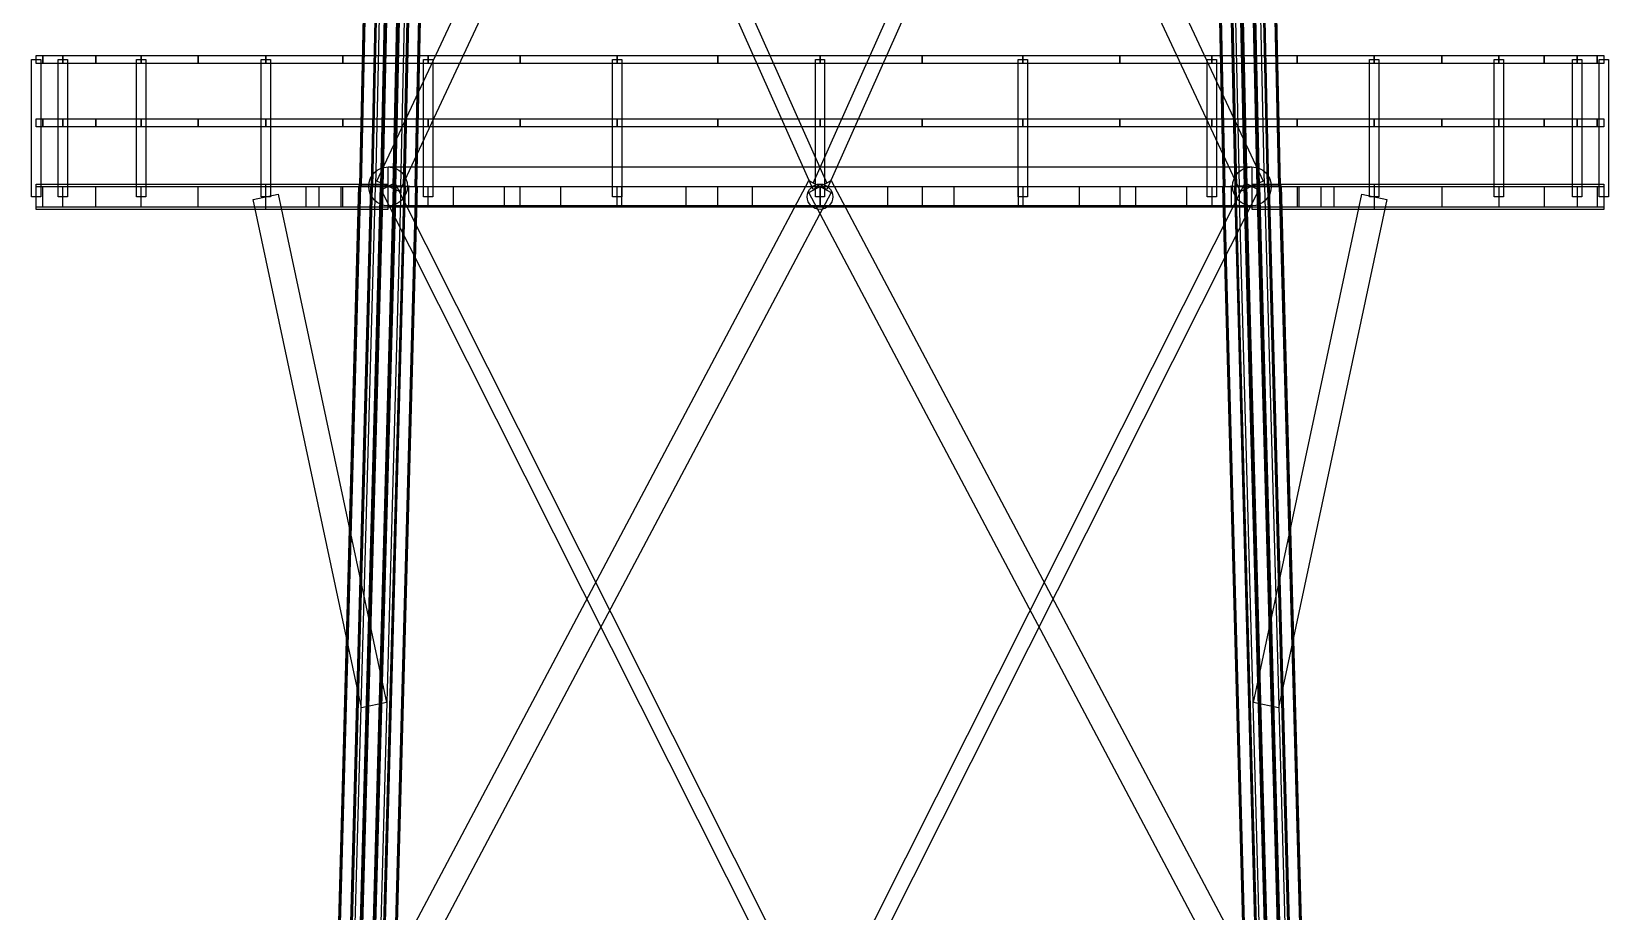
# Model space of a CAD drawing. Header units: millimetres. Extents: x -48000 to 1060615, y -2000 to 333000.
# Drawn here: x -6840 to 6840, y 224712 to 232342 of the extents above; entities that cross this region are included whole.
import ezdxf

# ---------------------------------------------------------------- set-up
doc = ezdxf.new("R2010")
doc.units = ezdxf.units.MM
doc.layers.add('D-STR-DECK', color=7, linetype='Continuous', lineweight=25)
doc.layers.add('D-STR-STRC', color=7, linetype='Continuous', lineweight=25)

msp = doc.modelspace()

# ---------------------------------------------------------------- linework, layer by layer
at = {"layer": 'D-STR-DECK'}
for points in [[(-6840, 230910), (-6840, 232100), (-6760, 232100), (-6760, 230910)], [(-6741.83, 232065), (-6800, 232065), (-6800, 232135), (-6741.83, 232135)], [(-6800, 232135), (-6741.83, 232135), (-6741.83, 232065), (-6800, 232065)], [(-6568.3, 232065), (-6741.83, 232065), (-6741.83, 232135), (-6568.3, 232135)], [(-6741.83, 232135), (-6568.3, 232135), (-6568.3, 232065), (-6741.83, 232065)], [(-6608.3, 230910), (-6608.3, 232100), (-6528.3, 232100), (-6528.3, 230910)], [(-6608.3, 230910), (-6608.3, 232100), (-6528.3, 232100), (-6528.3, 230910)], [(-6282.38, 232065), (-6568.3, 232065), (-6568.3, 232135), (-6282.38, 232135)], [(-6568.3, 232135), (-6282.38, 232135), (-6282.38, 232065), (-6568.3, 232065)], [(-5888.97, 232065), (-6282.38, 232065), (-6282.38, 232135), (-5888.97, 232135)], [(-6282.38, 232135), (-5888.97, 232135), (-5888.97, 232065), (-6282.38, 232065)], [(-5928.97, 230910), (-5928.97, 232100), (-5848.97, 232100), (-5848.97, 230910)], [(-5928.97, 230910), (-5928.97, 232100), (-5848.97, 232100), (-5848.97, 230910)], [(-5394.8, 232065), (-5888.97, 232065), (-5888.97, 232135), (-5394.8, 232135)], [(-5888.97, 232135), (-5394.8, 232135), (-5394.8, 232065), (-5888.97, 232065)], [(-4808.33, 232065), (-5394.8, 232065), (-5394.8, 232135), (-4808.33, 232135)], [(-5394.8, 232135), (-4808.33, 232135), (-4808.33, 232065), (-5394.8, 232065)], [(-4848.33, 230910), (-4848.33, 232100), (-4768.33, 232100), (-4768.33, 230910)], [(-4848.33, 230910), (-4848.33, 232100), (-4768.33, 232100), (-4768.33, 230910)], [(-4139.58, 232065), (-4808.33, 232065), (-4808.33, 232135), (-4139.58, 232135)], [(-4808.33, 232135), (-4139.58, 232135), (-4139.58, 232065), (-4808.33, 232065)], [(-3400, 232065), (-4139.58, 232065), (-4139.58, 232135), (-3400, 232135)], [(-4139.58, 232135), (-3400, 232135), (-3400, 232065), (-4139.58, 232065)], [(-3440, 230910), (-3440, 232100), (-3360, 232100), (-3360, 230910)], [(-3440, 230910), (-3440, 232100), (-3360, 232100), (-3360, 230910)], [(-2602.25, 232065), (-3400, 232065), (-3400, 232135), (-2602.25, 232135)], [(-3400, 232135), (-2602.25, 232135), (-2602.25, 232065), (-3400, 232065)], [(-1759.97, 232065), (-2602.25, 232065), (-2602.25, 232135), (-1759.97, 232135)], [(-2602.25, 232135), (-1759.97, 232135), (-1759.97, 232065), (-2602.25, 232065)], [(-1799.97, 230910), (-1799.97, 232100), (-1719.97, 232100), (-1719.97, 230910)], [(-1799.97, 230910), (-1799.97, 232100), (-1719.97, 232100), (-1719.97, 230910)], [(-887.58, 232065), (-1759.97, 232065), (-1759.97, 232135), (-887.58, 232135)], [(-1759.97, 232135), (-887.58, 232135), (-887.58, 232065), (-1759.97, 232065)], [(0, 232065), (-887.58, 232065), (-887.58, 232135), (0, 232135)], [(-887.58, 232135), (0, 232135), (0, 232065), (-887.58, 232065)], [(-40, 230910), (-40, 232100), (40, 232100), (40, 230910)], [(-40, 230910), (-40, 232100), (40, 232100), (40, 230910)], [(887.58, 232065), (0, 232065), (0, 232135), (887.58, 232135)], [(0, 232135), (887.58, 232135), (887.58, 232065), (0, 232065)], [(1759.97, 232065), (887.58, 232065), (887.58, 232135), (1759.97, 232135)], [(887.58, 232135), (1759.97, 232135), (1759.97, 232065), (887.58, 232065)], [(1719.97, 230910), (1719.97, 232100), (1799.97, 232100), (1799.97, 230910)], [(1719.97, 230910), (1719.97, 232100), (1799.97, 232100), (1799.97, 230910)], [(2602.25, 232065), (1759.97, 232065), (1759.97, 232135), (2602.25, 232135)], [(1759.97, 232135), (2602.25, 232135), (2602.25, 232065), (1759.97, 232065)], [(3400, 232065), (2602.25, 232065), (2602.25, 232135), (3400, 232135)], [(2602.25, 232135), (3400, 232135), (3400, 232065), (2602.25, 232065)], [(3360, 230910), (3360, 232100), (3440, 232100), (3440, 230910)], [(3360, 230910), (3360, 232100), (3440, 232100), (3440, 230910)], [(4139.58, 232065), (3400, 232065), (3400, 232135), (4139.58, 232135)], [(3400, 232135), (4139.58, 232135), (4139.58, 232065), (3400, 232065)], [(4808.33, 232065), (4139.58, 232065), (4139.58, 232135), (4808.33, 232135)], [(4139.58, 232135), (4808.33, 232135), (4808.33, 232065), (4139.58, 232065)], [(4768.33, 230910), (4768.33, 232100), (4848.33, 232100), (4848.33, 230910)], [(4768.33, 230910), (4768.33, 232100), (4848.33, 232100), (4848.33, 230910)], [(5394.8, 232065), (4808.33, 232065), (4808.33, 232135), (5394.8, 232135)], [(4808.33, 232135), (5394.8, 232135), (5394.8, 232065), (4808.33, 232065)], [(5888.97, 232065), (5394.8, 232065), (5394.8, 232135), (5888.97, 232135)], [(5394.8, 232135), (5888.97, 232135), (5888.97, 232065), (5394.8, 232065)], [(5848.97, 230910), (5848.97, 232100), (5928.97, 232100), (5928.97, 230910)], [(5848.97, 230910), (5848.97, 232100), (5928.97, 232100), (5928.97, 230910)], [(6282.38, 232065), (5888.97, 232065), (5888.97, 232135), (6282.38, 232135)], [(5888.97, 232135), (6282.38, 232135), (6282.38, 232065), (5888.97, 232065)], [(6568.3, 232065), (6282.38, 232065), (6282.38, 232135), (6568.3, 232135)], [(6282.38, 232135), (6568.3, 232135), (6568.3, 232065), (6282.38, 232065)], [(6528.3, 230910), (6528.3, 232100), (6608.3, 232100), (6608.3, 230910)], [(6528.3, 230910), (6528.3, 232100), (6608.3, 232100), (6608.3, 230910)], [(6741.83, 232065), (6568.3, 232065), (6568.3, 232135), (6741.83, 232135)], [(6568.3, 232135), (6741.83, 232135), (6741.83, 232065), (6568.3, 232065)], [(6800, 232065), (6741.83, 232065), (6741.83, 232135), (6800, 232135)], [(6741.83, 232135), (6800, 232135), (6800, 232065), (6741.83, 232065)], [(6760, 230910), (6760, 232100), (6840, 232100), (6840, 230910)], [(-6741.83, 231515), (-6800, 231515), (-6800, 231585), (-6741.83, 231585)], [(-6800, 231585), (-6741.83, 231585), (-6741.83, 231515), (-6800, 231515)], [(-6568.3, 231515), (-6741.83, 231515), (-6741.83, 231585), (-6568.3, 231585)], [(-6741.83, 231585), (-6568.3, 231585), (-6568.3, 231515), (-6741.83, 231515)], [(-6282.38, 231515), (-6568.3, 231515), (-6568.3, 231585), (-6282.38, 231585)], [(-6568.3, 231585), (-6282.38, 231585), (-6282.38, 231515), (-6568.3, 231515)], [(-5888.97, 231515), (-6282.38, 231515), (-6282.38, 231585), (-5888.97, 231585)], [(-6282.38, 231585), (-5888.97, 231585), (-5888.97, 231515), (-6282.38, 231515)], [(-5394.8, 231515), (-5888.97, 231515), (-5888.97, 231585), (-5394.8, 231585)], [(-5888.97, 231585), (-5394.8, 231585), (-5394.8, 231515), (-5888.97, 231515)], [(-4808.33, 231515), (-5394.8, 231515), (-5394.8, 231585), (-4808.33, 231585)], [(-5394.8, 231585), (-4808.33, 231585), (-4808.33, 231515), (-5394.8, 231515)], [(-4139.58, 231515), (-4808.33, 231515), (-4808.33, 231585), (-4139.58, 231585)], [(-4808.33, 231585), (-4139.58, 231585), (-4139.58, 231515), (-4808.33, 231515)], [(-3400, 231515), (-4139.58, 231515), (-4139.58, 231585), (-3400, 231585)], [(-4139.58, 231585), (-3400, 231585), (-3400, 231515), (-4139.58, 231515)], [(-2602.25, 231515), (-3400, 231515), (-3400, 231585), (-2602.25, 231585)], [(-3400, 231585), (-2602.25, 231585), (-2602.25, 231515), (-3400, 231515)], [(-1759.97, 231515), (-2602.25, 231515), (-2602.25, 231585), (-1759.97, 231585)], [(-2602.25, 231585), (-1759.97, 231585), (-1759.97, 231515), (-2602.25, 231515)], [(-887.58, 231515), (-1759.97, 231515), (-1759.97, 231585), (-887.58, 231585)], [(-1759.97, 231585), (-887.58, 231585), (-887.58, 231515), (-1759.97, 231515)], [(0, 231515), (-887.58, 231515), (-887.58, 231585), (0, 231585)], [(-887.58, 231585), (0, 231585), (0, 231515), (-887.58, 231515)], [(887.58, 231515), (0, 231515), (0, 231585), (887.58, 231585)], [(0, 231585), (887.58, 231585), (887.58, 231515), (0, 231515)], [(1759.97, 231515), (887.58, 231515), (887.58, 231585), (1759.97, 231585)], [(887.58, 231585), (1759.97, 231585), (1759.97, 231515), (887.58, 231515)], [(2602.25, 231515), (1759.97, 231515), (1759.97, 231585), (2602.25, 231585)], [(1759.97, 231585), (2602.25, 231585), (2602.25, 231515), (1759.97, 231515)], [(3400, 231515), (2602.25, 231515), (2602.25, 231585), (3400, 231585)], [(2602.25, 231585), (3400, 231585), (3400, 231515), (2602.25, 231515)], [(4139.58, 231515), (3400, 231515), (3400, 231585), (4139.58, 231585)], [(3400, 231585), (4139.58, 231585), (4139.58, 231515), (3400, 231515)], [(4808.33, 231515), (4139.58, 231515), (4139.58, 231585), (4808.33, 231585)], [(4139.58, 231585), (4808.33, 231585), (4808.33, 231515), (4139.58, 231515)], [(5394.8, 231515), (4808.33, 231515), (4808.33, 231585), (5394.8, 231585)], [(4808.33, 231585), (5394.8, 231585), (5394.8, 231515), (4808.33, 231515)], [(5888.97, 231515), (5394.8, 231515), (5394.8, 231585), (5888.97, 231585)], [(5394.8, 231585), (5888.97, 231585), (5888.97, 231515), (5394.8, 231515)], [(6282.38, 231515), (5888.97, 231515), (5888.97, 231585), (6282.38, 231585)], [(5888.97, 231585), (6282.38, 231585), (6282.38, 231515), (5888.97, 231515)], [(6568.3, 231515), (6282.38, 231515), (6282.38, 231585), (6568.3, 231585)], [(6282.38, 231585), (6568.3, 231585), (6568.3, 231515), (6282.38, 231515)], [(6741.83, 231515), (6568.3, 231515), (6568.3, 231585), (6741.83, 231585)], [(6568.3, 231585), (6741.83, 231585), (6741.83, 231515), (6568.3, 231515)], [(6800, 231515), (6741.83, 231515), (6741.83, 231585), (6800, 231585)], [(6741.83, 231585), (6800, 231585), (6800, 231515), (6741.83, 231515)], [(-3749, 230800), (-6800, 230800), (-6800, 231020), (-3749, 231020)], [(-6800, 230820), (-6800, 231000), (-4461.5, 231000), (-4461.5, 230820)], [(-6800, 230820), (-6800, 231000), (-4461.5, 231000), (-4461.5, 230820)], [(-6741.83, 230820), (-6741.83, 231000), (-4346.67, 231000), (-4346.67, 230820)], [(-6741.83, 230820), (-6741.83, 231000), (-4346.67, 231000), (-4346.67, 230820)], [(-6568.3, 230820), (-6568.3, 231000), (-4157.46, 231000), (-4157.46, 230820)], [(-6568.3, 230820), (-6568.3, 231000), (-4157.46, 231000), (-4157.46, 230820)], [(-6282.38, 230820), (-6282.38, 231000), (-3897.11, 231000), (-3897.11, 230820)], [(-6282.38, 230820), (-6282.38, 231000), (-3897.11, 231000), (-3897.11, 230820)], [(-5888.97, 230820), (-5888.97, 231000), (-3570.09, 231000), (-3570.09, 230820)], [(-5888.97, 230820), (-5888.97, 231000), (-3570.09, 231000), (-3570.09, 230820)], [(-5394.8, 230820), (-5394.8, 231000), (-3181.98, 231000), (-3181.98, 230820)], [(-5394.8, 230820), (-5394.8, 231000), (-3181.98, 231000), (-3181.98, 230820)], [(-3977.03, 226477.09), (-4915.91, 230887.09), (-4700.74, 230932.91), (-3761.85, 226522.91)], [(-3977.03, 226477.09), (-4915.91, 230887.09), (-4700.74, 230932.91), (-3761.85, 226522.91)], [(-3749, 230800), (-4808.33, 230800), (-4808.33, 231020), (-3749, 231020)], [(-3749, 230800), (-4808.33, 230800), (-4808.33, 231020), (-3749, 231020)], [(-4808.33, 230820), (-4808.33, 231000), (-2739.43, 231000), (-2739.43, 230820)], [(-4808.33, 230820), (-4808.33, 231000), (-2739.43, 231000), (-2739.43, 230820)], [(-4139.58, 230820), (-4139.58, 231000), (-2250, 231000), (-2250, 230820)], [(-4139.58, 230820), (-4139.58, 231000), (-2250, 231000), (-2250, 230820)], [(-3400, 230820), (-3400, 231000), (-1722.08, 231000), (-1722.08, 230820)], [(-3400, 230820), (-3400, 231000), (-1722.08, 231000), (-1722.08, 230820)], [(-2602.25, 230820), (-2602.25, 231000), (-1164.69, 231000), (-1164.69, 230820)], [(-2602.25, 230820), (-2602.25, 231000), (-1164.69, 231000), (-1164.69, 230820)], [(-1759.97, 230820), (-1759.97, 231000), (-587.37, 231000), (-587.37, 230820)], [(-1759.97, 230820), (-1759.97, 231000), (-587.37, 231000), (-587.37, 230820)], [(-887.58, 230820), (-887.58, 231000), (0, 231000), (0, 230820)], [(-887.58, 230820), (-887.58, 231000), (0, 231000), (0, 230820)], [(0, 230820), (0, 231000), (887.58, 231000), (887.58, 230820)], [(0, 230820), (0, 231000), (887.58, 231000), (887.58, 230820)], [(587.37, 230820), (587.37, 231000), (1759.97, 231000), (1759.97, 230820)], [(587.37, 230820), (587.37, 231000), (1759.97, 231000), (1759.97, 230820)], [(1164.69, 230820), (1164.69, 231000), (2602.25, 231000), (2602.25, 230820)], [(1164.69, 230820), (1164.69, 231000), (2602.25, 231000), (2602.25, 230820)], [(1722.08, 230820), (1722.08, 231000), (3400, 231000), (3400, 230820)], [(1722.08, 230820), (1722.08, 231000), (3400, 231000), (3400, 230820)], [(2250, 230820), (2250, 231000), (4139.58, 231000), (4139.58, 230820)], [(2250, 230820), (2250, 231000), (4139.58, 231000), (4139.58, 230820)], [(2739.43, 230820), (2739.43, 231000), (4808.33, 231000), (4808.33, 230820)], [(2739.43, 230820), (2739.43, 231000), (4808.33, 231000), (4808.33, 230820)], [(3181.98, 230820), (3181.98, 231000), (5394.8, 231000), (5394.8, 230820)], [(3181.98, 230820), (3181.98, 231000), (5394.8, 231000), (5394.8, 230820)], [(3570.09, 230820), (3570.09, 231000), (5888.97, 231000), (5888.97, 230820)], [(3570.09, 230820), (3570.09, 231000), (5888.97, 231000), (5888.97, 230820)], [(3749, 231020), (4808.33, 231020), (4808.33, 230800), (3749, 230800)], [(3749, 231020), (4808.33, 231020), (4808.33, 230800), (3749, 230800)], [(3749, 231020), (6800, 231020), (6800, 230800), (3749, 230800)], [(3761.85, 226522.91), (4700.74, 230932.91), (4915.91, 230887.09), (3977.03, 226477.09)], [(3761.85, 226522.91), (4700.74, 230932.91), (4915.91, 230887.09), (3977.03, 226477.09)], [(3897.11, 230820), (3897.11, 231000), (6282.38, 231000), (6282.38, 230820)], [(3897.11, 230820), (3897.11, 231000), (6282.38, 231000), (6282.38, 230820)], [(4157.46, 230820), (4157.46, 231000), (6568.3, 231000), (6568.3, 230820)], [(4157.46, 230820), (4157.46, 231000), (6568.3, 231000), (6568.3, 230820)], [(4346.67, 230820), (4346.67, 231000), (6741.83, 231000), (6741.83, 230820)], [(4346.67, 230820), (4346.67, 231000), (6741.83, 231000), (6741.83, 230820)], [(4461.5, 230820), (4461.5, 231000), (6800, 231000), (6800, 230820)], [(4461.5, 230820), (4461.5, 231000), (6800, 231000), (6800, 230820)]]:
    msp.add_lwpolyline(points, close=True, dxfattribs=at)
msp.add_circle((0, 230910), 110, dxfattribs=at)
msp.add_circle((0, 230910), 110, dxfattribs=at)
at = {"layer": 'D-STR-STRC'}
for points in [[(-3804.41, 230995.86), (-3993.01, 231004.14), (-3817.37, 239004.14), (-3628.77, 238995.86)], [(-3993.01, 231004.14), (-3980.29, 231004.14), (-3804.64, 239004.14), (-3817.37, 239004.14)], [(-3980.29, 231004.14), (-3993.01, 231004.14), (-3817.37, 239004.14), (-3804.64, 239004.14)], [(-3993.01, 231004.14), (-3804.41, 230995.86), (-3628.77, 238995.86), (-3817.37, 239004.14)], [(-3980.29, 231004.14), (-3890.93, 231000.22), (-3715.29, 239000.22), (-3804.64, 239004.14)], [(-3890.93, 231000.22), (-3980.29, 231004.14), (-3804.64, 239004.14), (-3715.29, 239000.22)], [(-3890.93, 231000.22), (-3612.05, 231000.22), (-3436.41, 239000.22), (-3715.29, 239000.22)], [(-3612.05, 231000.22), (-3890.93, 231000.22), (-3715.29, 239000.22), (-3436.41, 239000.22)], [(-3602.16, 230999.78), (-3881.04, 230999.78), (-3705.4, 238999.78), (-3426.51, 238999.78)], [(-3881.04, 230999.78), (-3791.69, 230995.86), (-3616.04, 238995.86), (-3705.4, 238999.78)], [(-3791.69, 230995.86), (-3881.04, 230999.78), (-3705.4, 238999.78), (-3616.04, 238995.86)], [(-3881.04, 230999.78), (-3602.16, 230999.78), (-3426.51, 238999.78), (-3705.4, 238999.78)], [(-3854.12, 231002.36), (-3678.48, 239002.36), (-3463.33, 238997.64), (-3638.97, 230997.64)], [(-3463.33, 238997.64), (-3638.97, 230997.64), (-3854.12, 231002.36), (-3678.48, 239002.36)], [(-3843.99, 231045.63), (-97.44, 239045.63), (97.44, 238954.37), (-3649.1, 230954.37)], [(97.44, 238954.37), (-3649.1, 230954.37), (-3843.99, 231045.63), (-97.44, 239045.63)], [(-3811.09, 231001.42), (-3635.45, 239001.42), (-3506.36, 238998.58), (-3682, 230998.58)], [(-3506.36, 238998.58), (-3682, 230998.58), (-3811.09, 231001.42), (-3635.45, 239001.42)], [(-3791.69, 230995.86), (-3804.41, 230995.86), (-3628.77, 238995.86), (-3616.04, 238995.86)], [(-3804.41, 230995.86), (-3791.69, 230995.86), (-3616.04, 238995.86), (-3628.77, 238995.86)], [(-3612.05, 231000.22), (-3701.4, 231004.14), (-3525.76, 239004.14), (-3436.41, 239000.22)], [(-3701.4, 231004.14), (-3688.67, 231004.14), (-3513.03, 239004.14), (-3525.76, 239004.14)], [(-3688.67, 231004.14), (-3701.4, 231004.14), (-3525.76, 239004.14), (-3513.03, 239004.14)], [(-3701.4, 231004.14), (-3612.05, 231000.22), (-3436.41, 239000.22), (-3525.76, 239004.14)], [(-3688.67, 231004.14), (-3500.08, 230995.86), (-3324.43, 238995.86), (-3513.03, 239004.14)], [(-3500.08, 230995.86), (-3688.67, 231004.14), (-3513.03, 239004.14), (-3324.43, 238995.86)], [(-3511.95, 239026.31), (58.95, 231026.31), (-58.95, 230973.69), (-3629.86, 238973.69)], [(-58.95, 230973.69), (-3629.86, 238973.69), (-3511.95, 239026.31), (58.95, 231026.31)], [(-3512.8, 230995.86), (-3602.16, 230999.78), (-3426.51, 238999.78), (-3337.16, 238995.86)], [(-3602.16, 230999.78), (-3512.8, 230995.86), (-3337.16, 238995.86), (-3426.51, 238999.78)], [(-3500.08, 230995.86), (-3512.8, 230995.86), (-3337.16, 238995.86), (-3324.43, 238995.86)], [(-3512.8, 230995.86), (-3500.08, 230995.86), (-3324.43, 238995.86), (-3337.16, 238995.86)], [(97.44, 239045.63), (3843.99, 231045.63), (3649.1, 230954.37), (-97.44, 238954.37)], [(3649.1, 230954.37), (-97.44, 238954.37), (97.44, 239045.63), (3843.99, 231045.63)], [(-58.95, 231026.31), (3511.95, 239026.31), (3629.86, 238973.69), (58.95, 230973.69)], [(3629.86, 238973.69), (58.95, 230973.69), (-58.95, 231026.31), (3511.95, 239026.31)], [(3500.08, 230995.86), (3688.67, 231004.14), (3513.03, 239004.14), (3324.43, 238995.86)], [(3688.67, 231004.14), (3500.08, 230995.86), (3324.43, 238995.86), (3513.03, 239004.14)], [(3512.8, 230995.86), (3500.08, 230995.86), (3324.43, 238995.86), (3337.16, 238995.86)], [(3500.08, 230995.86), (3512.8, 230995.86), (3337.16, 238995.86), (3324.43, 238995.86)], [(3602.16, 230999.78), (3512.8, 230995.86), (3337.16, 238995.86), (3426.51, 238999.78)], [(3512.8, 230995.86), (3602.16, 230999.78), (3426.51, 238999.78), (3337.16, 238995.86)], [(3881.04, 230999.78), (3602.16, 230999.78), (3426.51, 238999.78), (3705.4, 238999.78)], [(3602.16, 230999.78), (3881.04, 230999.78), (3705.4, 238999.78), (3426.51, 238999.78)], [(3701.4, 231004.14), (3612.05, 231000.22), (3436.41, 239000.22), (3525.76, 239004.14)], [(3612.05, 231000.22), (3701.4, 231004.14), (3525.76, 239004.14), (3436.41, 239000.22)], [(3612.05, 231000.22), (3890.93, 231000.22), (3715.29, 239000.22), (3436.41, 239000.22)], [(3890.93, 231000.22), (3612.05, 231000.22), (3436.41, 239000.22), (3715.29, 239000.22)], [(3638.97, 230997.64), (3463.33, 238997.64), (3678.48, 239002.36), (3854.12, 231002.36)], [(3678.48, 239002.36), (3854.12, 231002.36), (3638.97, 230997.64), (3463.33, 238997.64)], [(3682, 230998.58), (3506.36, 238998.58), (3635.45, 239001.42), (3811.09, 231001.42)], [(3635.45, 239001.42), (3811.09, 231001.42), (3682, 230998.58), (3506.36, 238998.58)], [(3688.67, 231004.14), (3701.4, 231004.14), (3525.76, 239004.14), (3513.03, 239004.14)], [(3701.4, 231004.14), (3688.67, 231004.14), (3513.03, 239004.14), (3525.76, 239004.14)], [(3791.69, 230995.86), (3881.04, 230999.78), (3705.4, 238999.78), (3616.04, 238995.86)], [(3881.04, 230999.78), (3791.69, 230995.86), (3616.04, 238995.86), (3705.4, 238999.78)], [(3804.41, 230995.86), (3791.69, 230995.86), (3616.04, 238995.86), (3628.77, 238995.86)], [(3791.69, 230995.86), (3804.41, 230995.86), (3628.77, 238995.86), (3616.04, 238995.86)], [(3993.01, 231004.14), (3804.41, 230995.86), (3628.77, 238995.86), (3817.37, 239004.14)], [(3804.41, 230995.86), (3993.01, 231004.14), (3817.37, 239004.14), (3628.77, 238995.86)], [(3890.93, 231000.22), (3980.29, 231004.14), (3804.64, 239004.14), (3715.29, 239000.22)], [(3980.29, 231004.14), (3890.93, 231000.22), (3715.29, 239000.22), (3804.64, 239004.14)], [(3980.29, 231004.14), (3993.01, 231004.14), (3817.37, 239004.14), (3804.64, 239004.14)], [(3993.01, 231004.14), (3980.29, 231004.14), (3804.64, 239004.14), (3817.37, 239004.14)], [(-3746.54, 231168.23), (3746.54, 231168.23), (3746.54, 230831.77), (-3746.54, 230831.77)], [(3746.54, 230831.77), (-3746.54, 230831.77), (-3746.54, 231168.23), (3746.54, 231168.23)], [(-4009.5, 223544.71), (-4203.27, 223555.29), (-3999.81, 231005.29), (-3806.04, 230994.71)], [(-4203.27, 223555.29), (-4190.54, 223555.29), (-3987.09, 231005.29), (-3999.81, 231005.29)], [(-4190.54, 223555.29), (-4203.27, 223555.29), (-3999.81, 231005.29), (-3987.09, 231005.29)], [(-4203.27, 223555.29), (-4009.5, 223544.71), (-3806.04, 230994.71), (-3999.81, 231005.29)], [(-4190.54, 223555.29), (-4098.6, 223550.27), (-3895.15, 231000.27), (-3987.09, 231005.29)], [(-4098.6, 223550.27), (-4190.54, 223555.29), (-3987.09, 231005.29), (-3895.15, 231000.27)], [(-4098.6, 223550.27), (-3811.29, 223550.27), (-3607.83, 231000.27), (-3895.15, 231000.27)], [(-3811.29, 223550.27), (-4098.6, 223550.27), (-3895.15, 231000.27), (-3607.83, 231000.27)], [(-3801.4, 223549.73), (-4088.71, 223549.73), (-3885.25, 230999.73), (-3597.94, 230999.73)], [(-4088.71, 223549.73), (-3996.77, 223544.71), (-3793.31, 230994.71), (-3885.25, 230999.73)], [(-3996.77, 223544.71), (-4088.71, 223549.73), (-3885.25, 230999.73), (-3793.31, 230994.71)], [(-4088.71, 223549.73), (-3801.4, 223549.73), (-3597.94, 230999.73), (-3885.25, 230999.73)], [(-4060.54, 223553.02), (-3857.08, 231003.02), (-3636.01, 230996.98), (-3839.46, 223546.98)], [(-3636.01, 230996.98), (-3839.46, 223546.98), (-4060.54, 223553.02), (-3857.08, 231003.02)], [(-4047.7, 223601.8), (-97.7, 231051.8), (97.7, 230948.2), (-3852.3, 223498.2)], [(97.7, 230948.2), (-3852.3, 223498.2), (-4047.7, 223601.8), (-97.7, 231051.8)], [(-4016.32, 223551.81), (-3812.87, 231001.81), (-3680.22, 230998.19), (-3883.68, 223548.19)], [(-3680.22, 230998.19), (-3883.68, 223548.19), (-4016.32, 223551.81), (-3812.87, 231001.81)], [(-3996.77, 223544.71), (-4009.5, 223544.71), (-3806.04, 230994.71), (-3793.31, 230994.71)], [(-4009.5, 223544.71), (-3996.77, 223544.71), (-3793.31, 230994.71), (-3806.04, 230994.71)], [(-3806.04, 230994.71), (-3999.81, 231005.29), (-3987.09, 231005.29), (-3895.15, 231000.27), (-3607.83, 231000.27), (-3699.77, 231005.29), (-3687.05, 231005.29), (-3493.28, 230994.71), (-3506, 230994.71), (-3597.94, 230999.73), (-3885.25, 230999.73), (-3793.31, 230994.71)], [(-3493.28, 230994.71), (-3687.05, 231005.29), (-3699.77, 231005.29), (-3607.83, 231000.27), (-3895.15, 231000.27), (-3987.09, 231005.29), (-3999.81, 231005.29), (-3806.04, 230994.71), (-3793.31, 230994.71), (-3885.25, 230999.73), (-3597.94, 230999.73), (-3506, 230994.71)], [(-3804.41, 230995.86), (-3993.01, 231004.14), (-3980.29, 231004.14), (-3890.93, 231000.22), (-3612.05, 231000.22), (-3701.4, 231004.14), (-3688.67, 231004.14), (-3500.08, 230995.86), (-3512.8, 230995.86), (-3602.16, 230999.78), (-3881.04, 230999.78), (-3791.69, 230995.86)], [(-3500.08, 230995.86), (-3688.67, 231004.14), (-3701.4, 231004.14), (-3612.05, 231000.22), (-3890.93, 231000.22), (-3980.29, 231004.14), (-3993.01, 231004.14), (-3804.41, 230995.86), (-3791.69, 230995.86), (-3881.04, 230999.78), (-3602.16, 230999.78), (-3512.8, 230995.86)], [(-3811.29, 223550.27), (-3903.23, 223555.29), (-3699.77, 231005.29), (-3607.83, 231000.27)], [(-3903.23, 223555.29), (-3890.5, 223555.29), (-3687.05, 231005.29), (-3699.77, 231005.29)], [(-3890.5, 223555.29), (-3903.23, 223555.29), (-3699.77, 231005.29), (-3687.05, 231005.29)], [(-3903.23, 223555.29), (-3811.29, 223550.27), (-3607.83, 231000.27), (-3699.77, 231005.29)], [(-3890.5, 223555.29), (-3696.73, 223544.71), (-3493.28, 230994.71), (-3687.05, 231005.29)], [(-3696.73, 223544.71), (-3890.5, 223555.29), (-3687.05, 231005.29), (-3493.28, 230994.71)], [(-3687.27, 231029.81), (59.27, 223579.81), (-59.27, 223520.19), (-3805.82, 230970.19)], [(-59.27, 223520.19), (-3805.82, 230970.19), (-3687.27, 231029.81), (59.27, 223579.81)], [(-3709.46, 223544.71), (-3801.4, 223549.73), (-3597.94, 230999.73), (-3506, 230994.71)], [(-3801.4, 223549.73), (-3709.46, 223544.71), (-3506, 230994.71), (-3597.94, 230999.73)], [(-3696.73, 223544.71), (-3709.46, 223544.71), (-3506, 230994.71), (-3493.28, 230994.71)], [(-3709.46, 223544.71), (-3696.73, 223544.71), (-3493.28, 230994.71), (-3506, 230994.71)], [(97.7, 231051.8), (4047.7, 223601.8), (3852.3, 223498.2), (-97.7, 230948.2)], [(3852.3, 223498.2), (-97.7, 230948.2), (97.7, 231051.8), (4047.7, 223601.8)], [(-59.27, 223579.81), (3687.27, 231029.81), (3805.82, 230970.19), (59.27, 223520.19)], [(3805.82, 230970.19), (59.27, 223520.19), (-59.27, 223579.81), (3687.27, 231029.81)], [(3493.28, 230994.71), (3687.05, 231005.29), (3699.77, 231005.29), (3607.83, 231000.27), (3895.15, 231000.27), (3987.09, 231005.29), (3999.81, 231005.29), (3806.04, 230994.71), (3793.31, 230994.71), (3885.25, 230999.73), (3597.94, 230999.73), (3506, 230994.71)], [(3696.73, 223544.71), (3890.5, 223555.29), (3687.05, 231005.29), (3493.28, 230994.71)], [(3806.04, 230994.71), (3999.81, 231005.29), (3987.09, 231005.29), (3895.15, 231000.27), (3607.83, 231000.27), (3699.77, 231005.29), (3687.05, 231005.29), (3493.28, 230994.71), (3506, 230994.71), (3597.94, 230999.73), (3885.25, 230999.73), (3793.31, 230994.71)], [(3890.5, 223555.29), (3696.73, 223544.71), (3493.28, 230994.71), (3687.05, 231005.29)], [(3709.46, 223544.71), (3696.73, 223544.71), (3493.28, 230994.71), (3506, 230994.71)], [(3696.73, 223544.71), (3709.46, 223544.71), (3506, 230994.71), (3493.28, 230994.71)], [(3500.08, 230995.86), (3688.67, 231004.14), (3701.4, 231004.14), (3612.05, 231000.22), (3890.93, 231000.22), (3980.29, 231004.14), (3993.01, 231004.14), (3804.41, 230995.86), (3791.69, 230995.86), (3881.04, 230999.78), (3602.16, 230999.78), (3512.8, 230995.86)], [(3804.41, 230995.86), (3993.01, 231004.14), (3980.29, 231004.14), (3890.93, 231000.22), (3612.05, 231000.22), (3701.4, 231004.14), (3688.67, 231004.14), (3500.08, 230995.86), (3512.8, 230995.86), (3602.16, 230999.78), (3881.04, 230999.78), (3791.69, 230995.86)], [(3801.4, 223549.73), (3709.46, 223544.71), (3506, 230994.71), (3597.94, 230999.73)], [(3709.46, 223544.71), (3801.4, 223549.73), (3597.94, 230999.73), (3506, 230994.71)], [(4088.71, 223549.73), (3801.4, 223549.73), (3597.94, 230999.73), (3885.25, 230999.73)], [(3801.4, 223549.73), (4088.71, 223549.73), (3885.25, 230999.73), (3597.94, 230999.73)], [(3903.23, 223555.29), (3811.29, 223550.27), (3607.83, 231000.27), (3699.77, 231005.29)], [(3811.29, 223550.27), (3903.23, 223555.29), (3699.77, 231005.29), (3607.83, 231000.27)], [(3811.29, 223550.27), (4098.6, 223550.27), (3895.15, 231000.27), (3607.83, 231000.27)], [(4098.6, 223550.27), (3811.29, 223550.27), (3607.83, 231000.27), (3895.15, 231000.27)], [(3839.46, 223546.98), (3636.01, 230996.98), (3857.08, 231003.02), (4060.54, 223553.02)], [(3857.08, 231003.02), (4060.54, 223553.02), (3839.46, 223546.98), (3636.01, 230996.98)], [(3883.68, 223548.19), (3680.22, 230998.19), (3812.87, 231001.81), (4016.32, 223551.81)], [(3812.87, 231001.81), (4016.32, 223551.81), (3883.68, 223548.19), (3680.22, 230998.19)], [(3890.5, 223555.29), (3903.23, 223555.29), (3699.77, 231005.29), (3687.05, 231005.29)], [(3903.23, 223555.29), (3890.5, 223555.29), (3687.05, 231005.29), (3699.77, 231005.29)], [(3996.77, 223544.71), (4088.71, 223549.73), (3885.25, 230999.73), (3793.31, 230994.71)], [(4088.71, 223549.73), (3996.77, 223544.71), (3793.31, 230994.71), (3885.25, 230999.73)], [(4009.5, 223544.71), (3996.77, 223544.71), (3793.31, 230994.71), (3806.04, 230994.71)], [(3996.77, 223544.71), (4009.5, 223544.71), (3806.04, 230994.71), (3793.31, 230994.71)], [(4203.27, 223555.29), (4009.5, 223544.71), (3806.04, 230994.71), (3999.81, 231005.29)], [(4009.5, 223544.71), (4203.27, 223555.29), (3999.81, 231005.29), (3806.04, 230994.71)], [(4098.6, 223550.27), (4190.54, 223555.29), (3987.09, 231005.29), (3895.15, 231000.27)], [(4190.54, 223555.29), (4098.6, 223550.27), (3895.15, 231000.27), (3987.09, 231005.29)], [(4190.54, 223555.29), (4203.27, 223555.29), (3999.81, 231005.29), (3987.09, 231005.29)], [(4203.27, 223555.29), (4190.54, 223555.29), (3987.09, 231005.29), (3999.81, 231005.29)]]:
    msp.add_lwpolyline(points, close=True, dxfattribs=at)
for centre in [(-3746.54, 231000), (3746.54, 231000)]:
    msp.add_circle(centre, 168.22, dxfattribs=at)

doc.saveas('drawing.dxf')
